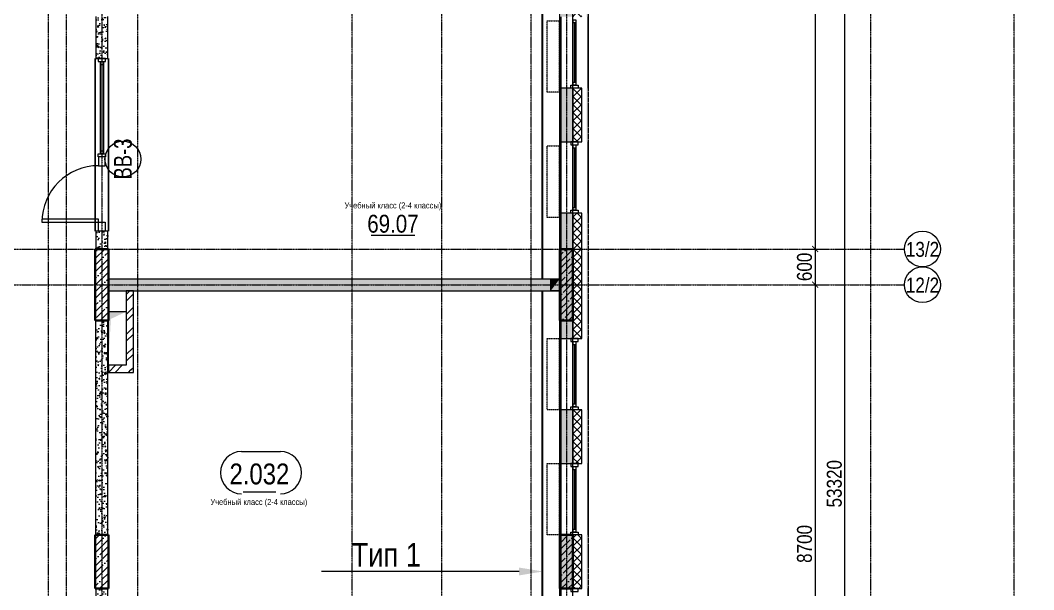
# Model space of a CAD drawing. Header units: millimetres. Extents: x -65509 to 912790, y 446 to 713294.
# Drawn here: x 198727 to 215725, y 167156 to 176716 of the extents above; entities that cross this region are included whole.
import ezdxf
from ezdxf import colors
from ezdxf.entities.mleader import LeaderData, LeaderLine
from ezdxf.enums import TextEntityAlignment as Align
from ezdxf.math import Vec2, Vec3

# ---------------------------------------------------------------- set-up
doc = ezdxf.new("R2010")
doc.units = ezdxf.units.MM
for name, pattern in [('CENTER2', [28.575, 19.05, -3.175, 3.175, -3.175]), ('DASHED', [19.05, 12.7, -6.35]), ('HIDDEN2', [4.7625, 3.175, -1.5875])]:
    doc.linetypes.add(name, pattern=pattern)
doc.layers.get('Defpoints').update_dxf_attribs({"color": 250})
for name, color, linetype, lineweight in [('A-AREA', 250, 'Continuous', 15), ('A-Wall_Материал_Газоблок_Контур', 250, 'Continuous', 0), ('АР_Area', 250, 'Continuous', 5), ('АР_Витраж', 250, 'Continuous', 13), ('АР_Витраж марка', 250, 'Continuous', 9), ('АР_Двери_витраж', 250, 'Continuous', 9), ('АР_Колонны', 250, 'Continuous', 30), ('АР_Окна', 250, 'Continuous', 5), ('АР_площадь пом', 250, 'Continuous', 5), ('АР_Стены ЖБ', 250, 'Continuous', 35), ('АР_Стены кирпич', 250, 'Continuous', 20), ('АР_Стены ПЕНОблок', 250, 'Continuous', 20), ('АР_Утеплитель', 250, 'Continuous', 0), ('АР_Штриховка', 250, 'Continuous', 0), ('КМ_Фахверки', 250, 'Continuous', 25), ('ОВ_Отопление', 250, 'Continuous', 5), ('ОВ_Шахты', 250, 'Continuous', 5), ('Размеры зашивки ГКЛ', 250, 'Continuous', 0), ('РД_Оси_100', 250, 'Continuous', 0), ('РД_Оси_размер', 250, 'Continuous', 0), ('РД_проем_инж перемыч_фахверк', 250, 'Continuous', 18)]:
    doc.layers.add(name, color=color, linetype=linetype, lineweight=lineweight)
doc.layers.add('АР_Делит', color=250, linetype='Continuous', lineweight=0, plot=False)
doc.layers.add('РД_Проем', color=250, linetype='Continuous', lineweight=0, plot=False)
doc.layers.add('АР_Отопительные приборы', color=1, linetype='HIDDEN2', lineweight=0, true_color=0xff0000)
doc.layers.add('Зашивка радиаторов тип 1 (фанера и МДФ)', color=7, linetype='Continuous', lineweight=0, true_color=0x000085)
doc.layers.add('РД_Витраж_вн', color=250, linetype='Continuous')
doc.styles.add('Arial_09', font='ARIALN.TTF', dxfattribs={"width": 0.9})
doc.styles.add('style1', font='ARIALN.TTF')
doc.styles.add('ккк', font='isocpeur.ttf', dxfattribs={"width": 0.85, "oblique": 15})
doc.dimstyles.new('Dim100_ареал', dxfattribs={"dimscale": 100, "dimtxt": 2.5, "dimasz": 1, "dimexe": 1, "dimexo": 1, "dimgap": 0.5, "dimtad": 1, "dimzin": 12, "dimdsep": 46, "dimtxsty": 'style1', "dimblk": 'ARCHTICK', "dimcen": 1, "dimdle": 1, "dimclrd": 256, "dimclre": 256, "dimaunit": 1, "dimadec": 0, "dimazin": 3, "dimtfac": 1, "dimtmove": 1, "dimatfit": 3, "dimldrblk": 'OPEN30', "dimfxl": 4, "dimfxlon": 1, "dimtolj": 1, "dimtzin": 0, "dimlwd": 9, "dimlwe": 9, "dimarcsym": 0})
pattern_1 = [(45, (142195.16, 127275.07), (-112.2532, 112.2532), []), (45, (142307.41, 127275.07), (-112.2532, 112.2532), [198.4375, -39.6875, 0, -39.6875])]
pattern_2 = [(95, (142195.16, 127275.07), (140.09465, 117.55338), [19.05, -209.55]), (40, (142195.16, 127275.07), (-160.01845, 110.17673), [15.24, -167.6406]), (145.45144, (142206.83, 127284.87), (-19.9238, 227.7301), [16.19, -178.09024]), (91.1842, (142159.24, 127311), (221.41024, 161.9534), [28.575, -314.325]), (141.63556, (142177.7, 127324.5), (-7.0866, 342.8268), [24.285, -267.1356]), (36.18415, (142159.24, 127311), (-7.0866, 342.8268), [22.86, -251.4597]), (66, (142186.18, 127319.97), (179.51998, 34.89515), [19.05, -209.55]), (11, (142186.18, 127319.97), (-86.53993, 173.9412), [15.24, -167.64]), (116.45145, (142201.14, 127322.88), (92.98005, 208.83634), [16.19, -178.08994]), (82.5, (142195.16, 127275.07), (-57.60547, 61.973414), [0, -165.608, 0, -170.18, 0, -168.275]), (52.5, (142195.16, 127275.07), (-23.58973, 118.087), [0, -97.028, 0, -161.798, 0, -64.135]), (12.5, (142155.105, 127235.02), (99.92786, 91.826196), [0, -63.5, 0, -198.12, 0, -262.89]), (2.5, (142137.14, 127217.06), (86.7639, 122.7224), [0, -82.55, 0, -131.572, 0, -186.69])]

# ---------------------------------------------------------------- blocks, each defined once
blk = doc.blocks.new('A-iden')
at = {"linetype": 'Continuous', "lineweight": 5}
blk.add_circle((0, -4), 3, dxfattribs=at)
at = {"color": 0, "linetype": 'Continuous', "lineweight": 20, "style": 'ккк', "width": 0.85}
blk.add_attdef('ID', text='', height=8, dxfattribs=at).set_placement((0.31, -3.85), align=Align.MIDDLE_CENTER)
blk = doc.blocks.new('_ArchTick')
at = {"color": 0, "linetype": 'ByBlock', "const_width": 0.15}
blk.add_lwpolyline([(-0.5, -0.5), (0.5, 0.5)], dxfattribs=at)
blk = doc.blocks.new('*D229')
at = {"layer": 'Defpoints', "color": 0, "transparency": 16777216}
for p in [(68364, 68320), (70364, 68320), (68364, 15000)]:
    blk.add_point(p, dxfattribs=at)
at = {"layer": 'РД_Оси_размер', "color": 0, "lineweight": 5, "transparency": 16777216}
for p, q in [((70364, 14900), (70364, 68420)), ((70164, 68320), (70464, 68320)), ((70164, 15000), (70464, 15000))]:
    blk.add_line(p, q, dxfattribs=at)
at = {"layer": 'РД_Оси_размер', "color": 0, "lineweight": 5, "transparency": 16777216, "xscale": 100, "yscale": 100, "zscale": 100}
for p, rotation in [((70364, 68320), 90), ((70364, 15000), 270)]:
    blk.add_blockref('_ArchTick', p, dxfattribs=dict(at, rotation=rotation))
at = {"layer": 'РД_Оси_размер', "color": 0, "transparency": 16777216, "insert": (70186, 41660), "char_height": 250, "attachment_point": 5, "rotation": 90, "style": 'style1'}
blk.add_mtext('\\A1;53320', dxfattribs=at)
blk = doc.blocks.new('_Open30')
at = {"color": 0, "linetype": 'ByBlock', "lineweight": -2}
for p, q in [((-1, 0.27), (0, 0)), ((0, 0), (-1, -0.27)), ((0, 0), (-1, 0))]:
    blk.add_line(p, q, dxfattribs=at)
blk = doc.blocks.new('*D210')
at = {"layer": 'Defpoints', "color": 0, "transparency": 16777216}
for p in [(68364, 54300), (68364, 45600), (69864, 45600)]:
    blk.add_point(p, dxfattribs=at)
at = {"layer": 'РД_Оси_размер', "color": 0, "lineweight": 5, "transparency": 16777216}
for p, q in [((69864, 54400), (69864, 45500)), ((69664, 54300), (69964, 54300)), ((69664, 45600), (69964, 45600))]:
    blk.add_line(p, q, dxfattribs=at)
at = {"layer": 'РД_Оси_размер', "color": 0, "lineweight": 5, "transparency": 16777216, "xscale": 100, "yscale": 100, "zscale": 100}
for p, rotation in [((69864, 54300), 90), ((69864, 45600), 270)]:
    blk.add_blockref('_ArchTick', p, dxfattribs=dict(at, rotation=rotation))
at = {"layer": 'РД_Оси_размер', "color": 0, "transparency": 16777216, "insert": (69686, 49950), "char_height": 250, "attachment_point": 5, "rotation": 90, "style": 'style1'}
blk.add_mtext('\\A1;8700', dxfattribs=at)
blk = doc.blocks.new('*D211')
at = {"layer": 'Defpoints', "color": 0, "transparency": 16777216}
for p in [(68364, 45600), (68364, 45000), (69864, 45000)]:
    blk.add_point(p, dxfattribs=at)
at = {"layer": 'РД_Оси_размер', "color": 0, "lineweight": 5, "transparency": 16777216}
for p, q in [((69664, 45600), (69964, 45600)), ((69864, 45700), (69864, 44900)), ((69664, 45000), (69964, 45000))]:
    blk.add_line(p, q, dxfattribs=at)
at = {"layer": 'РД_Оси_размер', "color": 0, "lineweight": 5, "transparency": 16777216, "xscale": 100, "yscale": 100, "zscale": 100}
for p, rotation in [((69864, 45600), 90), ((69864, 45000), 270)]:
    blk.add_blockref('_ArchTick', p, dxfattribs=dict(at, rotation=rotation))
at = {"layer": 'РД_Оси_размер', "color": 0, "transparency": 16777216, "insert": (69686, 45300), "char_height": 250, "attachment_point": 5, "rotation": 90, "style": 'style1'}
blk.add_mtext('\\A1;600', dxfattribs=at)
blk = doc.blocks.new('*D212')
at = {"layer": 'Defpoints', "color": 0, "transparency": 16777216}
for p in [(68364, 45000), (68364, 36300), (69864, 36300)]:
    blk.add_point(p, dxfattribs=at)
at = {"layer": 'РД_Оси_размер', "color": 0, "lineweight": 5, "transparency": 16777216}
for p, q in [((69864, 45100), (69864, 36200)), ((69664, 45000), (69964, 45000)), ((69664, 36300), (69964, 36300))]:
    blk.add_line(p, q, dxfattribs=at)
at = {"layer": 'РД_Оси_размер', "color": 0, "lineweight": 5, "transparency": 16777216, "xscale": 100, "yscale": 100, "zscale": 100}
for p, rotation in [((69864, 45000), 90), ((69864, 36300), 270)]:
    blk.add_blockref('_ArchTick', p, dxfattribs=dict(at, rotation=rotation))
at = {"layer": 'РД_Оси_размер', "color": 0, "transparency": 16777216, "insert": (69686, 40650), "char_height": 250, "attachment_point": 5, "rotation": 90, "style": 'style1'}
blk.add_mtext('\\A1;8700', dxfattribs=at)
blk = doc.blocks.new('otv_в_стене')
at = {"linetype": 'Continuous'}
blk.add_lwpolyline([(0, -1), (0, 0), (1, 0), (1, -1)], close=True, dxfattribs=at)
blk.add_solid([(0, -1), (0, 0), (0.5, -0.5), (1, 0)], dxfattribs=at)
blk = doc.blocks.new('otv')
at = {"linetype": 'Continuous'}
blk.add_lwpolyline([(0, -1), (0, 0), (1, 0), (1, -1)], close=True, dxfattribs=at)
blk.add_solid([(0, -1), (0, 0), (0.135, -0.137), (1, 0)], dxfattribs=at)
blk = doc.blocks.new('MOK-МаркаПом_овал_ареал')
for p, q in [((-2.99, 3.76), (3.52, 3.76)), ((-2.75, -3), (2.75, -3))]:
    blk.add_line(p, q)
for centre, radius, start, end in [((-2.99, 0.21), 3.55, 90, 270), ((3.52, 0.21), 3.55, 270, 90), ((-7.41, 0), 7.16, 0, 0.001)]:
    blk.add_arc(centre, radius, start, end)
at = {"color": 0, "style": 'style1'}
blk.add_attdef('АР-ПОМЕЩЕНИЕ:НОМЕР', text='', height=3, dxfattribs=at).set_placement((0.26, 0), align=Align.MIDDLE)
blk = doc.blocks.new('MOK-МаркаПомещения1')
at = {"layer": 'A-AREA', "color": 0}
blk.add_line((-3.65, -1.94), (3.65, -1.94), dxfattribs=at)
at = {"layer": 'A-AREA', "color": 0, "style": 'style1'}
blk.add_attdef('АР-ПОМЕЩЕНИЕ:ПЛОЩАДЬ', text='', height=3, dxfattribs=at).set_placement((0, 0), align=Align.MIDDLE)
at = {"layer": 'Defpoints', "style": 'style1', "flags": 8}
blk.add_attdef('АР-ПОМЕЩЕНИЕ:НАИМЕНОВАНИЕ', text='', height=1, dxfattribs=at).set_placement((0, 2.96), align=Align.MIDDLE)
blk = doc.blocks.new('МаркаВитража1')
at = {"layer": 'Defpoints'}
blk.add_circle((0, 0), 3, dxfattribs=at)
at = {"color": 0, "linetype": 'ByBlock', "lineweight": -2, "style": 'Arial_09', "width": 0.9}
blk.add_attdef('АР-ОКНО:НАИМЕНОВАНИЕ', text='', height=3, dxfattribs=at).set_placement((0, 0), align=Align.MIDDLE)
blk = doc.blocks.new('СОШ_2200_АР_ОСИ_М100_28.05.24')
at = {"layer": 'АР_Делит', "color": 5, "linetype": 'DASHED'}
blk.add_lwpolyline([(114955, 135155), (114955, -355), (93595.036, -355), (93595.036, 13855), (94145, 13855), (94145, 68320), (66055, 68320), (66055, 13857.73), (83455, 13857.73), (83455, -355), (45245, -355), (45245, 13145), (44695, 13145), (44695, 26755), (45245, 26755), (45245, 68320), (20455, 68320), (20455, 26755), (27955, 26755), (27955, 13145), (-355, 13145), (-355, 100855), (37145, 100855), (37145, 129155)], dxfattribs=at)
at = {"layer": 'РД_Оси_100', "linetype": 'CENTER2'}
for p, q in [((63600, -6155), (63600, 139938.679)), ((65100, -6155), (65100, 139938.679)), ((73200, -6155), (73200, 139938.679)), ((70800, -6155), (70800, 90900)), ((62100, -6155), (62100, 73302.739))]:
    blk.add_line(p, q, dxfattribs=at)
for points in [[(57300, 139938.679), (57300, -6155)], [(58500, 139938.679), (58500, -6155)], [(65700, -6155), (65700, 139938.679)], [(57000, 70839.76), (57000, -5755), (56700, -6155)], [(57900, 70753.904), (57900, -6155)], [(43327.994, 45600), (71363.995, 45600)], [(43327.994, 45000), (71363.995, 45000)]]:
    blk.add_lwpolyline(points, dxfattribs=at)
at = {"layer": 'РД_Оси_100', "color": 0}
ref = blk.add_blockref('A-iden', (71663.995, 46000), dxfattribs=dict(at, xscale=100, yscale=100, zscale=100))
ref.add_attrib('ID', '13/2', dxfattribs={"layer": '0', "linetype": 'Continuous', "height": 250, "style": 'style1'}).set_placement((71663.995, 45600), align=Align.MIDDLE)
ref = blk.add_blockref('A-iden', (71663.995, 45400), dxfattribs=dict(at, xscale=100, yscale=100, zscale=100))
ref.add_attrib('ID', '12/2', dxfattribs={"layer": '0', "linetype": 'Continuous', "height": 250, "style": 'style1'}).set_placement((71663.995, 45000), align=Align.MIDDLE)
at = {"layer": 'РД_Оси_размер'}
for base, p1, p2, picture, middle in [((70363.995, 68320), (68363.995, 15000), (68363.995, 68320), '*D229', (70186.352, 41660)), ((69863.995, 45600), (68363.995, 54300), (68363.995, 45600), '*D210', (69686.352, 49950)), ((69863.995, 45000), (68363.995, 45600), (68363.995, 45000), '*D211', (69686.352, 45300)), ((69863.995, 36300), (68363.995, 45000), (68363.995, 36300), '*D212', (69686.352, 40650))]:
    dim = blk.add_linear_dim(base=base, p1=p1, p2=p2, angle=90, dimstyle='Dim100_ареал', dxfattribs=at)
    dim.commit()
    dim.dimension.update_dxf_attribs({"geometry": picture, "text_midpoint": middle})

msp = doc.modelspace()

# ---------------------------------------------------------------- hatches: boundary and pattern name
at = {"layer": 'АР_Штриховка', "linetype": 'Continuous', "lineweight": 0}
h = msp.add_hatch(dxfattribs=at)
h.set_pattern_fill('AR-CONC', color=256, angle=-360, style=0)
h.set_pattern_definition([(50, (142195.16, 127275.07), (182.18467, -15.93909), [19.05, -209.55]), (355, (142195.16, 127275.07), (-35.24342, 191.05685), [15.24, -167.6406]), (100.45144, (142210.34, 127273.74), (146.94125, 175.11775), [16.19, -178.09024]), (46.1842, (142195.16, 127325.87), (271.07904, -42.04233), [28.575, -314.325]), (96.63556, (142217.75, 127322.37), (237.4041, 247.4261), [24.285, -267.1356]), (351.18415, (142195.16, 127325.87), (237.4041, 247.4261), [22.86, -251.4597]), (21, (142220.56, 127313.17), (151.6144, -102.2652), [19.05, -209.55]), (326, (142220.56, 127313.17), (61.80203, 184.18797), [15.24, -167.64]), (71.45144, (142233.2, 127304.65), (213.41642, 81.92277), [16.19, -178.08994]), (37.5, (142195.16, 127275.07), (3.088603, 84.55504), [0, -165.608, 0, -170.18, 0, -168.275]), (7.5, (142195.16, 127275.07), (66.81966, 100.180575), [0, -97.028, 0, -161.798, 0, -64.135]), (327.5, (142138.515, 127275.07), (135.590595, -5.728744), [0, -63.5, 0, -198.12, 0, -262.89]), (317.5, (142113.12, 127275.07), (148.12918, 25.42649), [0, -82.55, 0, -131.572, 0, -186.69])])
h.paths.add_polyline_path([(207995.157, 195850.073), (207795.157, 195850.073), (207795.157, 194775.073), (207995.157, 194775.073)], flags=0)
h.paths.add_polyline_path([(207995.157, 193275.073), (207795.157, 193275.073), (207795.157, 192375.073), (207995.157, 192375.073)], flags=0)
h.paths.add_polyline_path([(207995.157, 189075.073), (207795.157, 189075.073), (207795.157, 188175.073), (207995.157, 188175.073)], flags=0)
h.paths.add_polyline_path([(207995.157, 186975.073), (207795.157, 186975.073), (207795.157, 186075.073), (207995.157, 186075.073)], flags=0)
h.paths.add_polyline_path([(207995.157, 182775.073), (207795.157, 182775.073), (207795.157, 180975.073), (207995.157, 180975.073)], flags=0)
h.paths.add_polyline_path([(207995.157, 177675.073), (207795.157, 177675.073), (207795.157, 176775.073), (207995.157, 176775.073)], flags=0)
h.paths.add_polyline_path([(207995.157, 175575.073), (207795.157, 175575.073), (207795.157, 174675.073), (207995.157, 174675.073)], flags=0)
h.paths.add_polyline_path([(207995.157, 173475.073), (207795.157, 173475.073), (207795.157, 171375.073), (207995.157, 171375.073)], flags=0)
h.paths.add_polyline_path([(207995.157, 170175.073), (207795.157, 170175.073), (207795.157, 169275.073), (207995.157, 169275.073)], flags=0)
h.paths.add_polyline_path([(207995.157, 168075.073), (207795.157, 168075.073), (207795.157, 167175.073), (207995.157, 167175.073)], flags=0)
h.paths.add_polyline_path([(207995.157, 163875.073), (207795.157, 163875.073), (207795.157, 162075.073), (207995.157, 162075.073)], flags=0)
h.paths.add_polyline_path([(207995.157, 160875.073), (207795.157, 160875.073), (207795.157, 159975.073), (207995.157, 159975.073)], flags=0)
h.paths.add_polyline_path([(207995.157, 158775.073), (207795.157, 158775.073), (207795.157, 157875.073), (207995.157, 157875.073)], flags=0)
h.paths.add_polyline_path([(207995.157, 154575.073), (207795.157, 154575.073), (207795.157, 152875.074), (207995.157, 152875.074)], flags=0)
h.paths.add_polyline_path([(207995.157, 149575.074), (207795.157, 149575.074), (207795.157, 148675.074), (207995.157, 148675.074)], flags=0)
h.paths.add_polyline_path([(207995.157, 147475.074), (207795.157, 147475.074), (207795.157, 146575.072), (207995.157, 146575.072)], flags=0)
h = msp.add_hatch(dxfattribs=at)
h.set_pattern_fill('ANSI37', color=256, scale=30, angle=-360, style=0)
h.set_pattern_definition([(45, (142195.16, 127275.07), (-67.35192, 67.35192), []), (135, (142195.16, 127275.07), (-67.35192, -67.35192), [])])
h.paths.add_polyline_path([(208145.157, 195700.073), (207995.157, 195850.073), (207995.157, 194775.073), (208145.157, 194775.073)], flags=0)
h.paths.add_polyline_path([(208145.157, 193275.073), (207995.157, 193275.073), (207995.157, 192375.073), (208145.157, 192375.073)], flags=0)
h.paths.add_polyline_path([(208145.157, 189075.073), (207995.157, 189075.073), (207995.157, 188175.073), (208145.157, 188175.073)], flags=0)
h.paths.add_polyline_path([(208145.157, 186975.073), (207995.157, 186975.073), (207995.157, 186075.073), (208145.157, 186075.073)], flags=0)
h.paths.add_polyline_path([(208145.157, 182775.073), (207995.157, 182775.073), (207995.157, 180975.073), (208145.157, 180975.073)], flags=0)
h.paths.add_polyline_path([(208145.157, 177675.073), (207995.157, 177675.073), (207995.157, 176775.073), (208145.157, 176775.073)], flags=0)
h.paths.add_polyline_path([(208145.157, 175575.073), (207995.157, 175575.073), (207995.157, 174675.073), (208145.157, 174675.073)], flags=0)
h.paths.add_polyline_path([(208145.157, 173475.073), (207995.157, 173475.073), (207995.157, 171375.073), (208145.157, 171375.073)], flags=0)
h.paths.add_polyline_path([(208145.157, 170175.073), (207995.157, 170175.073), (207995.157, 169275.073), (208145.157, 169275.073)], flags=0)
h.paths.add_polyline_path([(208145.157, 168075.073), (207995.157, 168075.073), (207995.157, 167175.073), (208145.157, 167175.073)], flags=0)
h.paths.add_polyline_path([(208145.157, 163875.073), (207995.157, 163875.073), (207995.157, 162075.073), (208145.157, 162075.073)], flags=0)
h.paths.add_polyline_path([(208145.157, 160875.073), (207995.157, 160875.073), (207995.157, 159975.073), (208145.157, 159975.073)], flags=0)
h.paths.add_polyline_path([(208145.157, 158775.073), (207995.157, 158775.073), (207995.157, 157875.073), (208145.157, 157875.073)], flags=0)
h.paths.add_polyline_path([(208145.157, 154575.073), (207995.157, 154575.073), (207995.157, 152875.074), (208145.157, 152875.074)], flags=0)
h.paths.add_polyline_path([(208145.157, 149575.074), (207995.157, 149575.074), (207995.157, 148675.074), (208145.157, 148675.074)], flags=0)
h.paths.add_polyline_path([(208145.157, 147475.074), (207995.157, 147475.074), (207995.157, 146575.072), (208145.157, 146575.072)], flags=0)
h = msp.add_hatch(dxfattribs=at)
h.set_pattern_fill('_U', color=256, angle=-360, style=0, pattern_type=0)
h.set_pattern_definition([(360, (142195.1574, 127275.0729), (3e-17, 1), [])])
h.paths.add_polyline_path([(208250.157, 195595.073), (208225.157, 195620.073), (208225.157, 194775.073), (208250.157, 194775.073)], flags=0)
h.paths.add_polyline_path([(208250.157, 193275.073), (208225.157, 193275.073), (208225.157, 192375.073), (208250.157, 192375.073)], flags=0)
h.paths.add_polyline_path([(208250.157, 189075.073), (208225.157, 189075.073), (208225.157, 188175.073), (208250.157, 188175.073)], flags=0)
h.paths.add_polyline_path([(208250.157, 186975.073), (208225.157, 186975.073), (208225.157, 186075.073), (208250.157, 186075.073)], flags=0)
h.paths.add_polyline_path([(208250.157, 182775.073), (208225.157, 182775.073), (208225.157, 180975.073), (208250.157, 180975.073)], flags=0)
h.paths.add_polyline_path([(208250.157, 177675.073), (208225.157, 177675.073), (208225.157, 176775.073), (208250.157, 176775.073)], flags=0)
h.paths.add_polyline_path([(208250.157, 175575.073), (208225.157, 175575.073), (208225.157, 174675.073), (208250.157, 174675.073)], flags=0)
h.paths.add_polyline_path([(208250.157, 173475.073), (208225.157, 173475.073), (208225.157, 171375.073), (208250.157, 171375.073)], flags=0)
h.paths.add_polyline_path([(208250.157, 170175.073), (208225.157, 170175.073), (208225.157, 169275.073), (208250.157, 169275.073)], flags=0)
h.paths.add_polyline_path([(208250.157, 168075.073), (208225.157, 168075.073), (208225.157, 167175.073), (208250.157, 167175.073)], flags=0)
h.paths.add_polyline_path([(208250.157, 163875.073), (208225.157, 163875.073), (208225.157, 162075.073), (208250.157, 162075.073)], flags=0)
h.paths.add_polyline_path([(208250.157, 160875.073), (208225.157, 160875.073), (208225.157, 159975.073), (208250.157, 159975.073)], flags=0)
h.paths.add_polyline_path([(208250.157, 158775.073), (208225.157, 158775.073), (208225.157, 157875.073), (208250.157, 157875.073)], flags=0)
h.paths.add_polyline_path([(208250.157, 154575.073), (208225.157, 154575.073), (208225.157, 152875.074), (208250.157, 152875.074)], flags=0)
h.paths.add_polyline_path([(208250.157, 149575.074), (208225.157, 149575.074), (208225.157, 148675.074), (208250.157, 148675.074)], flags=0)
h.paths.add_polyline_path([(208250.157, 147475.074), (208225.157, 147475.074), (208225.157, 146575.072), (208250.157, 146575.072)], flags=0)
h = msp.add_hatch(dxfattribs=at)
h.set_pattern_fill('AR-CONC', color=256, angle=45, style=0)
h.set_pattern_definition([(95, (142195.16, 127275.07), (140.09465, 117.55338), [19.05, -209.55]), (40, (142195.16, 127275.07), (-160.01845, 110.17673), [15.24, -167.6406]), (145.45144, (142206.83, 127284.87), (-19.9238, 227.7301), [16.19, -178.09024]), (91.1842, (142159.24, 127311), (221.41024, 161.9534), [28.575, -314.325]), (141.63556, (142177.7, 127324.5), (-7.0866, 342.8268), [24.285, -267.1356]), (36.18415, (142159.24, 127311), (-7.0866, 342.8268), [22.86, -251.4597]), (66, (142186.18, 127319.97), (179.51998, 34.89515), [19.05, -209.55]), (11, (142186.18, 127319.97), (-86.53993, 173.9412), [15.24, -167.64]), (116.45145, (142201.14, 127322.88), (92.98005, 208.83634), [16.19, -178.08994]), (82.5, (142195.16, 127275.07), (-57.60547, 61.973414), [0, -165.608, 0, -170.18, 0, -168.275]), (52.5, (142195.16, 127275.07), (-23.58973, 118.087), [0, -97.028, 0, -161.798, 0, -64.135]), (12.5, (142155.105, 127235.02), (99.927863, 91.826196), [0, -63.5, 0, -198.12, 0, -262.89]), (2.5, (142137.14, 127217.06), (86.7639, 122.7224), [0, -82.55, 0, -131.572, 0, -186.69])])
h.paths.add_polyline_path([(199995.157, 172874.073), (200195.157, 172874.073), (200195.157, 173174.073), (199995.157, 173174.073)], flags=0)
h.paths.add_polyline_path([(199995.157, 176074.073), (200195.157, 176074.073), (200195.157, 176776.073), (199995.157, 176776.073)], flags=0)
at = {"layer": 'АР_Штриховка', "linetype": 'Continuous', "lineweight": 5}
h = msp.add_hatch(dxfattribs=at)
h.set_pattern_fill('ANSI35', color=256, scale=25, style=0)
h.set_pattern_definition(pattern_1)
h.paths.add_polyline_path([(199985.157, 171675.073), (200205.157, 171675.073), (200205.157, 172875.073), (199985.157, 172875.073)], flags=0)
h = msp.add_hatch(dxfattribs=at)
h.set_pattern_fill('ANSI35', color=256, scale=25, style=0)
h.set_pattern_definition(pattern_1)
h.paths.add_polyline_path([(207775.157, 171675.073), (207995.157, 171675.073), (207995.157, 172875.073), (207775.157, 172875.073)], flags=0)
at = {"layer": 'АР_Штриховка', "linetype": 'Continuous', "lineweight": 0}
h = msp.add_hatch(dxfattribs=at)
h.set_pattern_fill('AR-CONC', color=256, angle=45, style=0)
h.set_pattern_definition([(95, (142195.16, 127275.07), (140.09465, 117.55338), [19.05, -209.55]), (40, (142195.16, 127275.07), (-160.01845, 110.17673), [15.24, -167.6406]), (145.45144, (142206.83, 127284.87), (-19.9238, 227.7301), [16.19, -178.09024]), (91.1842, (142159.24, 127311), (221.41024, 161.9534), [28.575, -314.325]), (141.63556, (142177.7, 127324.5), (-7.0866, 342.8268), [24.285, -267.1356]), (36.18415, (142159.24, 127311), (-7.0866, 342.8268), [22.86, -251.4597]), (66, (142186.18, 127319.97), (179.51998, 34.89515), [19.05, -209.55]), (11, (142186.18, 127319.97), (-86.53993, 173.9412), [15.24, -167.64]), (116.45145, (142201.14, 127322.88), (92.98005, 208.83634), [16.19, -178.08994]), (82.5, (142195.16, 127275.07), (-57.60547, 61.973414), [0, -165.608, 0, -170.18, 0, -168.275]), (52.5, (142195.16, 127275.07), (-23.58973, 118.087), [0, -97.028, 0, -161.798, 0, -64.135]), (12.5, (142155.105, 127235.02), (99.927863, 91.826196), [0, -63.5, 0, -198.12, 0, -262.89]), (2.5, (142137.14, 127217.06), (86.7639, 122.7224), [0, -82.55, 0, -131.572, 0, -186.69])])
h.paths.add_polyline_path([(200205.157, 172375.073), (200205.157, 172175.073), (200505.157, 172175.073), (200505.157, 172375.073)], flags=0)
h.paths.add_polyline_path([(200505.157, 172375.073), (200505.157, 172175.073), (207775.157, 172175.073), (207775.157, 172375.073)], flags=0)
h = msp.add_hatch(dxfattribs=at)
h.set_pattern_fill('ANSI32', color=256, scale=25, angle=-360, style=0)
h.set_pattern_definition([(45, (142195.16, 127275.07), (-168.3798, 168.3798), []), (45, (142307.4, 127275.07), (-168.3798, 168.3798), [])])
h.paths.add_polyline_path([(200505.157, 170925.073), (200625.157, 170805.073), (200625.157, 172175.073), (200505.157, 172175.073)], flags=0)
h = msp.add_hatch(dxfattribs=at)
h.set_pattern_fill('AR-CONC', color=256, angle=45, style=0)
h.set_pattern_definition(pattern_2)
h.paths.add_polyline_path([(199995.157, 168074.073), (200195.157, 168074.073), (200195.157, 170925.073), (199995.157, 170925.073)], flags=0)
h.paths.add_polyline_path([(199995.157, 170925.073), (200195.157, 170925.073), (200195.157, 171676.073), (199995.157, 171676.073)], flags=0)
h = msp.add_hatch(dxfattribs=at)
h.set_pattern_fill('ANSI32', color=256, scale=25, style=0)
h.set_pattern_definition([(45, (142195.16, 127275.07), (-168.3798, 168.3798), []), (45, (142307.4, 127275.07), (-168.3798, 168.3798), [])])
h.paths.add_polyline_path([(200625.157, 170805.073), (200505.157, 170925.073), (200205.157, 170925.073), (200205.157, 170805.073)], flags=0)
at = {"layer": 'АР_Штриховка', "linetype": 'Continuous', "lineweight": 5}
h = msp.add_hatch(dxfattribs=at)
h.set_pattern_fill('ANSI35', color=256, scale=25, style=0)
h.set_pattern_definition(pattern_1)
h.paths.add_polyline_path([(199985.157, 167175.073), (200205.157, 167175.073), (200205.157, 168075.073), (199985.157, 168075.073)], flags=0)
h = msp.add_hatch(dxfattribs=at)
h.set_pattern_fill('ANSI35', color=256, scale=25, style=0)
h.set_pattern_definition(pattern_1)
h.paths.add_polyline_path([(207775.157, 167175.073), (207995.157, 167175.073), (207995.157, 168075.073), (207775.157, 168075.073)], flags=0)
at = {"layer": 'АР_Штриховка', "linetype": 'Continuous', "lineweight": 0}
h = msp.add_hatch(dxfattribs=at)
h.set_pattern_fill('AR-CONC', color=256, angle=45, style=0)
h.set_pattern_definition(pattern_2)
h.paths.add_polyline_path([(199995.157, 163574.073), (200195.157, 163574.073), (200195.157, 163975.073), (199995.157, 163975.073)], flags=0)
h.paths.add_polyline_path([(199995.157, 166875.073), (200195.157, 166875.073), (200195.157, 167176.073), (199995.157, 167176.073)], flags=0)

# ---------------------------------------------------------------- linework, layer by layer
at = {"layer": 'A-Wall_Материал_Газоблок_Контур', "linetype": 'Continuous', "lineweight": 0}
for p, q in [((207795.157, 176775.073), (207795.157, 175575.073)), ((208250.157, 175575.073), (208250.157, 176775.073)), ((207795.157, 174675.073), (207795.157, 173475.073)), ((208250.157, 173475.073), (208250.157, 174675.073)), ((207795.157, 171375.073), (207795.157, 170175.073)), ((208250.157, 170175.073), (208250.157, 171375.073)), ((207795.157, 169275.073), (207795.157, 168075.073)), ((208250.157, 168075.073), (208250.157, 169275.073)), ((207795.157, 167175.073), (207795.157, 163875.073)), ((208250.157, 163875.073), (208250.157, 167175.073))]:
    msp.add_line(p, q, dxfattribs=at)
at = {"layer": 'АР_Витраж', "linetype": 'Continuous', "lineweight": 5}
for p, q in [((199985.157, 176074.073), (199985.157, 174424.073)), ((200205.157, 176074.073), (200205.157, 174424.073))]:
    msp.add_line(p, q, dxfattribs=at)
at = {"layer": 'АР_Витраж', "linetype": 'Continuous', "lineweight": 13}
for p, q in [((200070.157, 175974.073), (200120.157, 175974.073)), ((200095.157, 175974.073), (200095.157, 174524.073)), ((200070.157, 174524.073), (200120.157, 174524.073))]:
    msp.add_line(p, q, dxfattribs=at)
for points in [[(200155.157, 176024.073), (200155.157, 176074.073), (200035.157, 176074.073), (200035.157, 176024.073)], [(200070.157, 176024.073), (200120.157, 176024.073), (200120.157, 174474.073), (200070.157, 174474.073)], [(200155.157, 174474.073), (200155.157, 174424.073), (200035.157, 174424.073), (200035.157, 174474.073)]]:
    msp.add_lwpolyline(points, close=True, dxfattribs=at)
at = {"layer": 'АР_Двери_витраж', "linetype": 'Continuous', "lineweight": 9}
for points in [[(200150.157, 174274.073), (200150.157, 174424.073), (200040.157, 174424.073), (200040.157, 174274.073)], [(200040.157, 173324.073), (200040.157, 173374.073), (199090.157, 173374.073), (199090.157, 173324.073)], [(200150.157, 173324.073), (200150.157, 173174.073), (200040.157, 173174.073), (200040.157, 173324.073)]]:
    msp.add_lwpolyline(points, close=True, dxfattribs=at)
msp.add_arc((200040.157, 173324.073), 950, 90, 180, dxfattribs=at)
at = {"layer": 'АР_Колонны', "linetype": 'HIDDEN2', "lineweight": 25}
for p, q in [((199985.157, 172875.073), (200205.157, 172875.073)), ((199985.157, 171675.073), (199985.157, 172875.073)), ((200205.157, 172875.073), (200205.157, 171675.073)), ((207775.157, 172875.073), (207995.157, 172875.073)), ((207775.157, 171675.073), (207775.157, 172875.073)), ((207995.157, 172875.073), (207995.157, 171675.073)), ((200205.157, 171675.073), (199985.157, 171675.073)), ((207995.157, 171675.073), (207775.157, 171675.073)), ((199985.157, 168075.073), (200205.157, 168075.073)), ((199985.157, 167175.073), (199985.157, 168075.073)), ((200205.157, 168075.073), (200205.157, 167175.073)), ((207775.157, 168075.073), (207995.157, 168075.073)), ((207775.157, 167175.073), (207775.157, 168075.073)), ((207995.157, 168075.073), (207995.157, 167175.073)), ((200205.157, 167175.073), (199985.157, 167175.073)), ((207995.157, 167175.073), (207775.157, 167175.073))]:
    msp.add_line(p, q, dxfattribs=at)
at = {"layer": 'АР_Колонны', "linetype": 'Continuous', "lineweight": 35}
for p, q in [((199985.157, 172875.073), (200205.157, 172875.073)), ((199985.157, 171675.073), (199985.157, 172875.073)), ((200205.157, 171675.073), (200205.157, 172875.073)), ((207775.157, 172875.073), (207995.157, 172875.073)), ((207775.157, 171675.073), (207775.157, 172875.073)), ((207995.157, 171675.073), (207995.157, 172875.073)), ((199985.157, 171675.073), (200205.157, 171675.073)), ((207775.157, 171675.073), (207995.157, 171675.073)), ((199985.157, 168075.073), (200205.157, 168075.073)), ((199985.157, 167175.073), (199985.157, 168075.073)), ((200205.157, 167175.073), (200205.157, 168075.073)), ((207775.157, 168075.073), (207995.157, 168075.073)), ((207775.157, 167175.073), (207775.157, 168075.073)), ((207995.157, 167175.073), (207995.157, 168075.073)), ((199985.157, 167175.073), (200205.157, 167175.073)), ((207775.157, 167175.073), (207995.157, 167175.073))]:
    msp.add_line(p, q, dxfattribs=at)
at = {"layer": 'АР_Окна', "linetype": 'Continuous', "lineweight": 5}
for p, q in [((207795.157, 176775.073), (207795.157, 175575.073)), ((207997.657, 176675.073), (208047.657, 176675.073)), ((208022.657, 176675.073), (208022.657, 175675.073)), ((208250.157, 176775.073), (208250.157, 175575.073)), ((207997.657, 175675.073), (208047.657, 175675.073)), ((207795.157, 174675.073), (207795.157, 173475.073)), ((207997.657, 174575.073), (208047.657, 174575.073)), ((208022.657, 174575.073), (208022.657, 173575.073)), ((208250.157, 174675.073), (208250.157, 173475.073)), ((207997.657, 173575.073), (208047.657, 173575.073)), ((207795.157, 171375.073), (207795.157, 170175.073)), ((208250.157, 171375.073), (208250.157, 170175.073)), ((207997.657, 171275.073), (208047.657, 171275.073)), ((208022.657, 171275.073), (208022.657, 170275.073)), ((207997.657, 170275.073), (208047.657, 170275.073)), ((207795.157, 169275.073), (207795.157, 168075.073)), ((207997.657, 169175.073), (208047.657, 169175.073)), ((208022.657, 169175.073), (208022.657, 168175.073)), ((208250.157, 169275.073), (208250.157, 168075.073)), ((207997.657, 168175.073), (208047.657, 168175.073)), ((207795.157, 167175.073), (207795.157, 163875.073)), ((208250.157, 167175.073), (208250.157, 163875.073))]:
    msp.add_line(p, q, dxfattribs=at)
for points in [[(207997.657, 176725.073), (208047.657, 176725.073), (208047.657, 175625.073), (207997.657, 175625.073)], [(208082.657, 175625.073), (208082.657, 175575.073), (207962.657, 175575.073), (207962.657, 175625.073)], [(208082.657, 174625.073), (208082.657, 174675.073), (207962.657, 174675.073), (207962.657, 174625.073)], [(207997.657, 174625.073), (208047.657, 174625.073), (208047.657, 173525.073), (207997.657, 173525.073)], [(208082.657, 173525.073), (208082.657, 173475.073), (207962.657, 173475.073), (207962.657, 173525.073)], [(208082.657, 171325.073), (208082.657, 171375.073), (207962.657, 171375.073), (207962.657, 171325.073)], [(207997.657, 171325.073), (208047.657, 171325.073), (208047.657, 170225.073), (207997.657, 170225.073)], [(208082.657, 170225.073), (208082.657, 170175.073), (207962.657, 170175.073), (207962.657, 170225.073)], [(208082.657, 169225.073), (208082.657, 169275.073), (207962.657, 169275.073), (207962.657, 169225.073)], [(207997.657, 169225.073), (208047.657, 169225.073), (208047.657, 168125.073), (207997.657, 168125.073)], [(208082.657, 168125.073), (208082.657, 168075.073), (207962.657, 168075.073), (207962.657, 168125.073)], [(208082.657, 167125.073), (208082.657, 167175.073), (207962.657, 167175.073), (207962.657, 167125.073)]]:
    msp.add_lwpolyline(points, close=True, dxfattribs=at)
at = {"layer": 'АР_Отопительные приборы'}
for points in [[(207765.157, 175506.009), (207565.157, 175506.009), (207565.157, 176706.009), (207765.157, 176706.009)], [(207565.157, 174606.009), (207765.157, 174606.009), (207765.157, 173406.009), (207565.157, 173406.009)], [(207565.157, 171375.073), (207765.157, 171375.073), (207765.157, 170175.073), (207565.157, 170175.073)], [(207565.157, 169275.073), (207765.157, 169275.073), (207765.157, 168075.073), (207565.157, 168075.073)]]:
    msp.add_lwpolyline(points, close=True, dxfattribs=at)
at = {"layer": 'АР_Стены ЖБ', "linetype": 'Continuous', "lineweight": 40}
for p, q in [((200205.157, 172875.073), (199985.157, 172875.073)), ((199985.157, 172875.073), (199985.157, 171675.073)), ((200205.157, 171675.073), (200205.157, 172875.073)), ((207995.157, 172875.073), (207775.157, 172875.073)), ((207775.157, 172875.073), (207775.157, 171675.073)), ((207995.157, 171675.073), (207995.157, 172875.073)), ((199985.157, 171675.073), (200205.157, 171675.073)), ((207775.157, 171675.073), (207995.157, 171675.073)), ((200205.157, 168075.073), (199985.157, 168075.073)), ((199985.157, 168075.073), (199985.157, 167175.073)), ((200205.157, 167175.073), (200205.157, 168075.073)), ((207995.157, 168075.073), (207775.157, 168075.073)), ((207775.157, 168075.073), (207775.157, 167175.073)), ((207995.157, 167175.073), (207995.157, 168075.073)), ((199985.157, 167175.073), (200205.157, 167175.073)), ((207775.157, 167175.073), (207995.157, 167175.073))]:
    msp.add_line(p, q, dxfattribs=at)
at = {"layer": 'АР_Стены кирпич', "linetype": 'Continuous', "lineweight": 20}
for p, q in [((200625.157, 172175.073), (200505.157, 172175.073)), ((200505.157, 172175.073), (200505.157, 170925.073)), ((200625.157, 170805.073), (200625.157, 172175.073)), ((200505.157, 170925.073), (200205.157, 170925.073)), ((200205.157, 170925.073), (200205.157, 170805.073)), ((200205.157, 170805.073), (200625.157, 170805.073))]:
    msp.add_line(p, q, dxfattribs=at)
at = {"layer": 'АР_Стены ПЕНОблок', "linetype": 'Continuous', "lineweight": 20}
for p, q in [((199995.157, 176776.073), (199995.157, 176074.073)), ((200195.157, 176074.073), (200195.157, 176776.073)), ((199995.157, 176074.073), (200195.157, 176074.073)), ((207995.157, 175575.073), (207795.157, 175575.073)), ((207795.157, 175575.073), (207795.157, 174675.073)), ((207995.157, 174675.073), (207995.157, 175575.073)), ((207795.157, 174675.073), (207995.157, 174675.073)), ((207995.157, 173475.073), (207795.157, 173475.073)), ((207795.157, 173475.073), (207795.157, 171375.073)), ((207995.157, 171375.073), (207995.157, 173475.073)), ((200195.157, 173174.073), (199995.157, 173174.073)), ((199995.157, 173174.073), (199995.157, 172874.073)), ((200195.157, 172874.073), (200195.157, 173174.073)), ((199995.157, 172874.073), (200195.157, 172874.073)), ((200205.157, 172375.073), (207775.157, 172375.073)), ((200205.157, 172375.073), (200205.157, 172175.073)), ((207775.157, 172175.073), (207775.157, 172375.073)), ((200205.157, 172175.073), (207775.157, 172175.073)), ((200195.157, 171676.073), (199995.157, 171676.073)), ((199995.157, 168074.073), (199995.157, 171676.073)), ((200195.157, 170925.073), (200195.157, 171676.073)), ((207795.157, 171375.073), (207995.157, 171375.073)), ((200195.157, 168074.073), (200195.157, 170925.073)), ((207995.157, 170175.073), (207795.157, 170175.073)), ((207795.157, 170175.073), (207795.157, 169275.073)), ((207995.157, 169275.073), (207995.157, 170175.073)), ((207795.157, 169275.073), (207995.157, 169275.073)), ((199995.157, 168074.073), (200195.157, 168074.073)), ((207995.157, 168075.073), (207795.157, 168075.073)), ((207795.157, 168075.073), (207795.157, 167175.073)), ((207995.157, 167175.073), (207995.157, 168075.073)), ((200195.157, 167176.073), (199995.157, 167176.073)), ((199995.157, 167176.073), (199995.157, 166875.073)), ((200195.157, 166875.073), (200195.157, 167176.073)), ((207795.157, 167175.073), (207995.157, 167175.073))]:
    msp.add_line(p, q, dxfattribs=at)
at = {"layer": 'АР_Утеплитель', "linetype": 'Continuous', "lineweight": 0}
for p, q in [((208145.157, 175575.073), (207995.157, 175575.073)), ((207995.157, 175575.073), (207995.157, 174675.073)), ((208145.157, 174675.073), (208145.157, 175575.073)), ((207995.157, 174675.073), (208145.157, 174675.073)), ((208145.157, 173475.073), (207995.157, 173475.073)), ((207995.157, 173475.073), (207995.157, 171375.073)), ((208145.157, 171375.073), (208145.157, 173475.073)), ((207995.157, 171375.073), (208145.157, 171375.073)), ((208145.157, 170175.073), (207995.157, 170175.073)), ((207995.157, 170175.073), (207995.157, 169275.073)), ((208145.157, 169275.073), (208145.157, 170175.073)), ((207995.157, 169275.073), (208145.157, 169275.073)), ((208145.157, 168075.073), (207995.157, 168075.073)), ((207995.157, 168075.073), (207995.157, 167175.073)), ((208145.157, 167175.073), (208145.157, 168075.073)), ((207995.157, 167175.073), (208145.157, 167175.073))]:
    msp.add_line(p, q, dxfattribs=at)
at = {"layer": 'Зашивка радиаторов тип 1 (фанера и МДФ)', "linetype": 'Continuous', "lineweight": 0}
for p, q in [((207475.157, 181575.073), (207475.157, 172375.073)), ((207487.657, 181575.073), (207487.657, 172375.073)), ((207487.657, 172375.073), (207487.657, 181575.073)), ((207775.157, 172375.073), (207775.157, 181575.073)), ((207475.157, 172375.073), (207775.157, 172375.073)), ((207475.157, 172175.073), (207775.157, 172175.073)), ((207475.157, 172175.073), (207475.157, 162975.073)), ((207487.657, 172175.073), (207487.657, 162975.073)), ((207487.657, 162975.073), (207487.657, 172175.073)), ((207775.157, 162975.073), (207775.157, 172175.073))]:
    msp.add_line(p, q, dxfattribs=at)
at = {"layer": 'КМ_Фахверки', "lineweight": 5}
msp.add_lwpolyline([(212895.157, 195850.073), (236595.157, 195849.49), (236595.157, 127175.073), (256895.157, 127175.073), (256895.126, 262175.073), (215195.161, 262175.073), (215195.161, 256175.073), (179595.157, 256175.073), (179595.157, 227875.073), (142095.157, 227875.073), (142095.157, 140675.073), (169895.157, 140675.073), (169895.157, 153775.073), (162395.157, 153775.073), (162395.157, 195850.073), (187695.157, 195850.073), (187695.157, 127175.073), (225395.157, 127175.073), (225395.157, 140875.073), (207995.156, 140875.08), (207995.156, 195850.073), (212896.745, 195850.073)], dxfattribs=at)
at = {"layer": 'РД_Витраж_вн', "linetype": 'Continuous', "lineweight": -3}
for p, q in [((199985.157, 173174.073), (199985.157, 176074.073)), ((200205.157, 173174.073), (200205.157, 176074.073))]:
    msp.add_line(p, q, dxfattribs=at)
at = {"layer": 'РД_Проем', "linetype": 'Continuous', "lineweight": 0}
for p, q in [((199985.157, 173174.073), (199985.157, 176074.073)), ((200205.157, 173174.073), (200205.157, 176074.073))]:
    msp.add_line(p, q, dxfattribs=at)
at = {"layer": 'РД_проем_инж перемыч_фахверк', "linetype": 'Continuous', "lineweight": 18}
for p, q in [((199985.157, 176074.073), (199985.157, 173174.073)), ((200205.157, 176074.073), (200205.157, 173174.073))]:
    msp.add_line(p, q, dxfattribs=at)

# ---------------------------------------------------------------- block references
at = {"layer": 'АР_Area', "linetype": 'Continuous', "lineweight": 5}
ref = msp.add_blockref('MOK-МаркаПом_овал_ареал', (202737.698, 169099.851), dxfattribs=dict(at, xscale=100, yscale=100, zscale=100))
ref.add_attrib('АР-ПОМЕЩЕНИЕ:НОМЕР', '2.032', dxfattribs={"layer": '0', "color": 0, "height": 350, "style": 'style1'}).set_placement((202737.698, 169099.851), align=Align.MIDDLE)
ref.add_attrib('АР-ПОМЕЩЕНИЕ:НАИМЕНОВАНИЕ', 'Учебный класс (2-4 классы)', dxfattribs={"layer": 'Defpoints', "color": 2, "height": 100, "style": 'style1'}).set_placement((202728.283, 168618.458), align=Align.MIDDLE)
at = {"layer": 'АР_Витраж марка', "linetype": 'Continuous', "lineweight": 9, "xscale": 100, "yscale": 100, "zscale": 100, "rotation": 89.99999999999999}
msp.add_blockref('МаркаВитража1', (200447.714, 174385.383), dxfattribs=at).add_auto_attribs({'АР-ОКНО:НАИМЕНОВАНИЕ': 'ВВ-3'})
at = {"layer": 'АР_площадь пом', "linetype": 'Continuous', "lineweight": 5}
ref = msp.add_blockref('MOK-МаркаПомещения1', (204977.194, 173300.38), dxfattribs=dict(at, xscale=100, yscale=100, zscale=100))
ref.add_attrib('АР-ПОМЕЩЕНИЕ:НАИМЕНОВАНИЕ', 'Учебный класс (2-4 классы)', dxfattribs={"layer": 'Defpoints', "height": 100, "style": 'style1'}).set_placement((204977.194, 173595.943), align=Align.MIDDLE)
ref.add_attrib('АР-ПОМЕЩЕНИЕ:ПЛОЩАДЬ', '69.07', dxfattribs={"layer": 'A-AREA', "color": 0, "height": 300, "style": 'style1'}).set_placement((204977.194, 173300.38), align=Align.MIDDLE)
at = {"layer": 'ОВ_Отопление', "xscale": 150, "yscale": 200}
msp.add_blockref('otv_в_стене', (207625.157, 172375.073), dxfattribs=at)
at = {"layer": 'ОВ_Шахты', "xscale": 300, "yscale": 900, "zscale": 1400}
msp.add_blockref('otv', (200205.157, 171825.073), dxfattribs=at)
at = {"layer": 'РД_Оси_100'}
msp.add_blockref('СОШ_2200_АР_ОСИ_М100_28.05.24', (142195.157, 127275.073), dxfattribs=at)

# ---------------------------------------------------------------- leaders
at = {"layer": 'Размеры зашивки ГКЛ'}
ml = msp.add_multileader_mtext('Standard', dxfattribs=at)
ml.set_content('\\pxsm1;Тип 1 ', color=(0, 0, 138), style='style1')
ml.set_leader_properties(color=256, linetype='ByLayer', lineweight=9)
ml.build(insert=Vec2(0, 0))
ml.multileader.update_dxf_attribs({"has_dogleg": 0, "text_left_attachment_type": 6, "text_right_attachment_type": 6, "text_bottom_attachment_type": 10, "dogleg_length": 25, "arrow_head_size": 400})
ctx = ml.context
ctx.base_point, ctx.char_height, ctx.arrow_head_size, ctx.landing_gap_size, ctx.plane_origin = Vec3(204231.607, 167462.577), 400, 400, 50, Vec3(198065.574, 174433.142)
ctx.left_attachment, ctx.right_attachment, ctx.top_attachment = 6, 6, 10
notes = []
notes.append((ctx, [(1, (1, 1, 0), (205427.003, 167462.577), (-1, 0), 25, [(1, [(207494.449, 167462.577)], 0, [])])]))
ctx.mtext.insert, ctx.mtext.width, ctx.mtext.defined_height, ctx.mtext.line_spacing_factor, ctx.mtext.flow_direction = Vec3(204281.607, 167942.577), 1668.44707, 600, 0.3, 5
for ctx, leaders in notes:
    for number, flags, end, landing, length, lines in leaders:
        leader = LeaderData()
        leader.index, (leader.has_last_leader_line, leader.has_dogleg_vector, leader.attachment_direction) = number, flags
        leader.last_leader_point, leader.dogleg_vector, leader.dogleg_length = Vec3(end), Vec3(landing), length
        for number, points, colour, breaks in lines:
            line = LeaderLine()
            line.index, line.vertices, line.color, line.breaks = number, Vec3.list(points), colors.encode_raw_color(colour), breaks
            leader.lines.append(line)
        ctx.leaders.append(leader)

doc.saveas('drawing.dxf')
